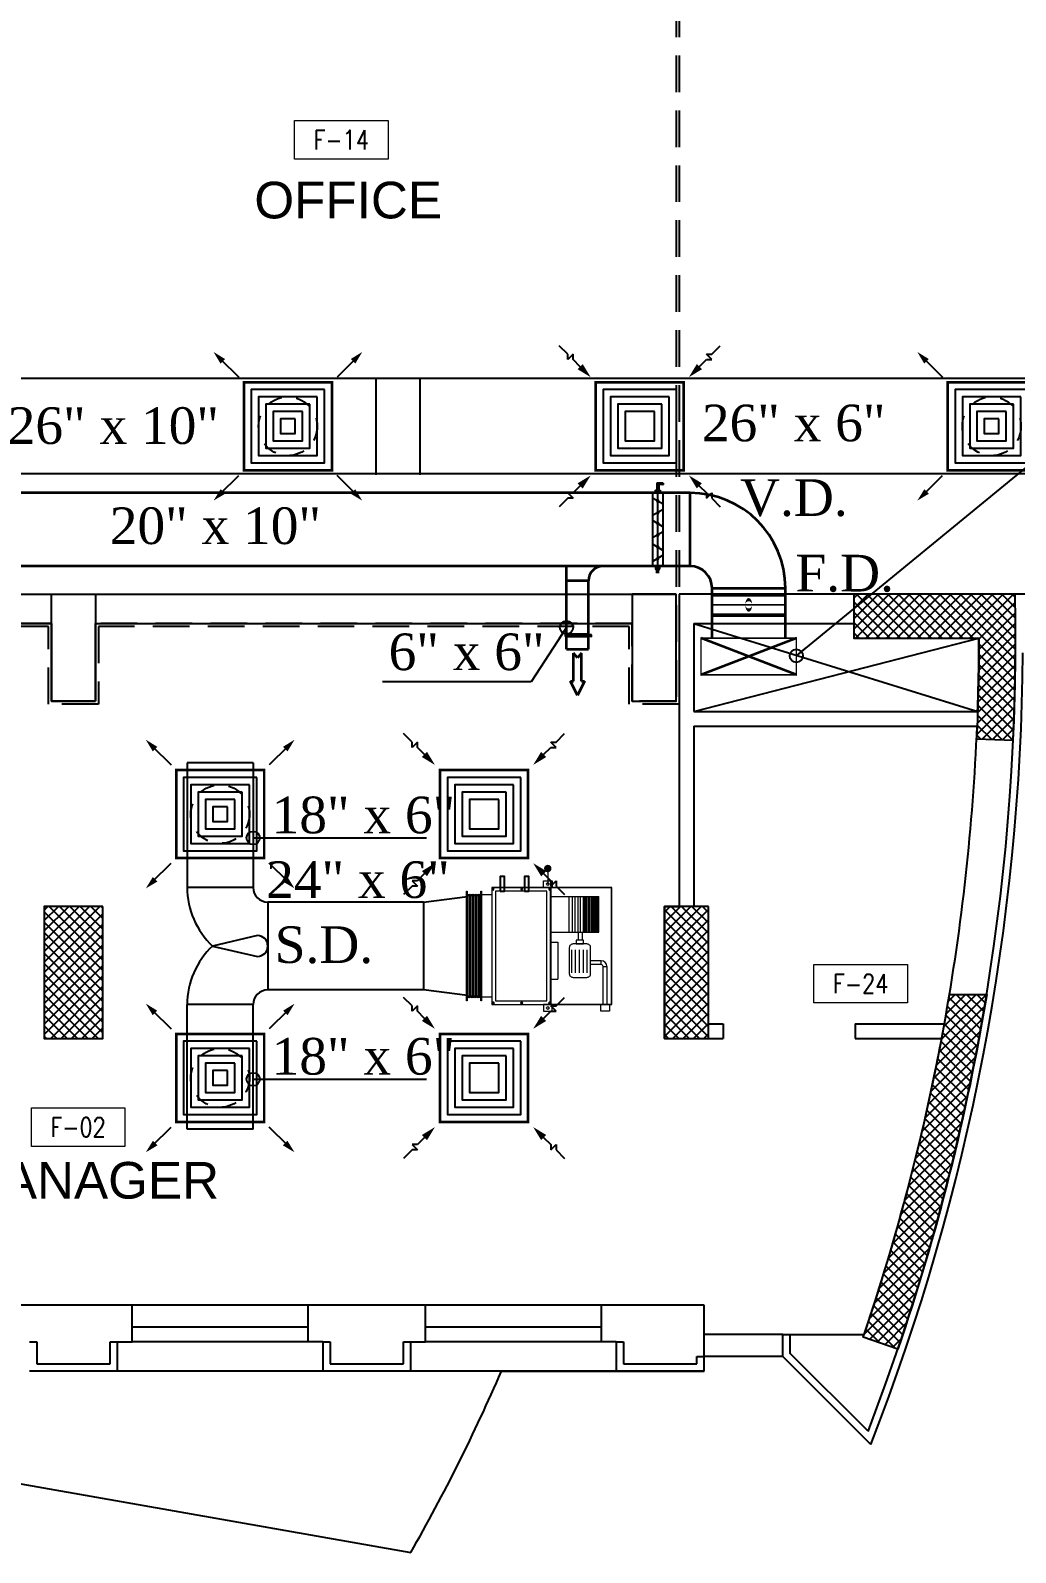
# Model space of a CAD drawing. Extents: x -432 to -365, y -145 to 173.
# Drawn here: x -387.11 to -380.39, y -98.58 to -88.2 of the extents above; entities that cross this region are included whole.
import ezdxf
from ezdxf.enums import TextEntityAlignment as Align

# ---------------------------------------------------------------- set-up
doc = ezdxf.new("R2010")
doc.units = 0
doc.header["$MEASUREMENT"] = 0
for name, pattern in [('DASHDOT', [1, 0.5, -0.25, 0, -0.25]), ('HIDDEN', [0.375, 0.25, -0.125]), ('HIDDEN-Z', [3, 2, -1])]:
    doc.linetypes.add(name, pattern=pattern)
for name, color, linetype in [('01_AC-EQUIP', 206, 'Continuous'), ('03_AC-S.DUCT', 5, 'Continuous'), ('12-AC-FL.CONN.', 2, 'Continuous'), ('A.C.VOLUM DAMPER', 2, 'Continuous'), ('COL', 2, 'Continuous'), ('COLHATCH', 5, 'Continuous'), ('column', 6, 'Continuous'), ('elev', 2, 'Continuous'), ('ELEV1', 7, 'Continuous'), ('ELEV3', 1, 'Continuous'), ('FASEL', 253, 'Continuous'), ('fire damper', 20, 'Continuous'), ('M-CH-WP-R', 40, 'HIDDEN-Z'), ('M-CH-WP-S', 142, 'Continuous'), ('M-DAMPER', 21, 'Continuous'), ('M-DIFUSER', 195, 'Continuous'), ('M-DUCT-RA', 30, 'Continuous'), ('M-DUCT-SA', 5, 'Continuous'), ('M-EQBMNT', 21, 'Continuous'), ('METAL-EDGE', 253, 'Continuous'), ('WALL', 4, 'Continuous'), ('WIN', 5, 'Continuous'), ('ZONE TEXT', 73, 'Continuous')]:
    doc.layers.add(name, color=color, linetype=linetype)
for name, color, linetype, lineweight in [('04-AC_F.A.DUCT', 4, 'Continuous', 35), ('A-SYMB-RMNU', 4, 'Continuous', 9), ('AC-TEXT', 15, 'Continuous', 30)]:
    doc.layers.add(name, color=color, linetype=linetype, lineweight=lineweight)
doc.styles.add('AC', font='romans.shx', dxfattribs={"height": 0.2})
doc.styles.add('ARABY', font='sosa.shx')
doc.styles.add('ROMANS-TITLE', font='ROMANS.shx', dxfattribs={"width": 0.8})
doc.dimstyles.new('IHAB', dxfattribs={"dimscale": 0, "dimtxt": 0.15, "dimasz": 0.09, "dimexe": 0.18, "dimexo": 0.0625, "dimgap": 0, "dimtad": 0, "dimtih": 1, "dimtoh": 1, "dimzin": 0, "dimdsep": 46, "dimtxsty": 'ARABY', "dimcen": 0.03, "dimse1": 1, "dimse2": 1, "dimclrd": 36, "dimclrt": 42, "dimadec": 0, "dimazin": 0, "dimtfac": 1, "dimtmove": 1, "dimatfit": 3, "dimldrblk": 'ORIGIN', "dimfxl": 1, "dimtolj": 1, "dimtzin": 0, "dimarcsym": 0})

# ---------------------------------------------------------------- blocks, each defined once
blk = doc.blocks.new('*U251')
at = {"layer": 'M-DIFUSER', "ltscale": 5, "const_width": 18}
blk.add_lwpolyline([(-300, 300), (300, 300), (300, -300), (-300, -300)], close=True, dxfattribs=at)
at = {"layer": 'M-DIFUSER', "color": 21}
for points in [[(250, 250), (-250, 250), (-250, -250), (250, -250)], [(200, 200), (-200, 200), (-200, -200), (200, -200)], [(150, 150), (-150, 150), (-150, -150), (150, -150)], [(100, 100), (-100, 100), (-100, -100), (100, -100)], [(50, 50), (-50, 50), (-50, -50), (50, -50)]]:
    blk.add_lwpolyline(points, close=True, dxfattribs=at)
at = {"layer": 'M-DUCT-SA', "color": 5, "extrusion": (-5.07059e-20, -1.19855e-17, -1)}
blk.add_line((-461, 461), (-335, 335), dxfattribs=at)
at = {"layer": 'M-DUCT-SA', "color": 5, "extrusion": (-1.19855e-17, 5.07059e-20, -1)}
blk.add_line((461, 461), (335, 335), dxfattribs=at)
at = {"layer": 'M-DUCT-SA', "color": 5, "extrusion": (1.19855e-17, -5.07059e-20, -1)}
blk.add_line((-461, -461), (-335, -335), dxfattribs=at)
at = {"layer": 'M-DUCT-SA', "color": 5, "extrusion": (5.07059e-20, 1.19855e-17, -1)}
blk.add_line((461, -461), (335, -335), dxfattribs=at)
at = {"layer": 'M-DUCT-SA', "color": 5, "extrusion": (-5.07059e-20, -1.19855e-17, -1)}
blk.add_solid([(460, 428), (429, 459), (507, 507)], dxfattribs=at)
at = {"layer": 'M-DUCT-SA', "color": 5, "extrusion": (5.07059e-20, -1.19855e-17, -1)}
blk.add_solid([(-460, 428), (-429, 459), (-507, 507)], dxfattribs=at)
at = {"layer": 'M-DUCT-SA', "color": 5, "extrusion": (1.19855e-17, -5.07059e-20, -1)}
blk.add_solid([(428, -460), (459, -429), (507, -507)], dxfattribs=at)
at = {"layer": 'M-DUCT-SA', "color": 5, "extrusion": (-1.19855e-17, -5.07059e-20, -1)}
blk.add_solid([(-428, -460), (-459, -429), (-507, -507)], dxfattribs=at)
blk = doc.blocks.new('*U254')
at = {"layer": 'M-DIFUSER', "ltscale": 5, "const_width": 18}
blk.add_lwpolyline([(-300, 300), (300, 300), (300, -300), (-300, -300)], close=True, dxfattribs=at)
at = {"layer": 'M-DIFUSER', "color": 21}
for points in [[(250, 250), (-250, 250), (-250, -250), (250, -250)], [(200, 200), (-200, 200), (-200, -200), (200, -200)], [(150, 150), (-150, 150), (-150, -150), (150, -150)], [(100, 100), (-100, 100), (-100, -100), (100, -100)]]:
    blk.add_lwpolyline(points, close=True, dxfattribs=at)
at = {"layer": 'M-DUCT-RA', "color": 30}
for p, q in [((-491, 491), (-549, 549)), ((491, 491), (549, 549)), ((-491, 455), (-491, 491)), ((-455, 491), (-491, 455)), ((-455, 455), (-455, 491)), ((-406, 406), (-455, 455)), ((406, 406), (455, 455)), ((455, 491), (491, 491)), ((491, 455), (455, 491)), ((455, 455), (491, 455)), ((-406, -406), (-455, -455)), ((406, -406), (455, -455)), ((-491, -491), (-549, -549)), ((-491, -455), (-455, -491)), ((-455, -455), (-491, -455)), ((-455, -491), (-491, -491)), ((455, -491), (491, -455)), ((455, -455), (455, -491)), ((491, -455), (491, -491)), ((491, -491), (549, -549))]:
    blk.add_line(p, q, dxfattribs=at)
for points in [[(-389, 424), (-424, 389), (-335, 335)], [(424, 389), (389, 424), (335, 335)], [(-424, -389), (-389, -424), (-335, -335)], [(389, -424), (424, -389), (335, -335)]]:
    blk.add_solid(points, dxfattribs=at)
blk = doc.blocks.new('A$C7E27466D')
at = {"layer": '01_AC-EQUIP', "color": 2, "lineweight": 20}
for p, q in [((-75.3, 98.1), (-73.7, 98.7)), ((-75.3, 98.1), (-73.7, 97.6)), ((-75.3, 97.1), (-73.7, 97.6)), ((-75.3, 97.1), (-73.7, 96.6)), ((-75.3, 96.1), (-73.7, 96.6)), ((-75.3, 96.1), (-73.7, 95.6)), ((-75.3, 95.1), (-73.7, 95.6)), ((-75.3, 95.1), (-73.7, 94.6)), ((-75.3, 94.1), (-73.7, 94.6)), ((-75.3, 94.1), (-73.7, 93.6)), ((-75.3, 93.1), (-73.7, 93.6)), ((-6.3, 97.6), (-73.7, 97.6)), ((-6.3, 96.6), (-73.7, 96.6)), ((-6.3, 95.6), (-73.7, 95.6)), ((-6.3, 94.6), (-73.7, 94.6)), ((-6.3, 93.6), (-73.7, 93.6)), ((-4.7, 98.1), (-6.3, 98.7)), ((-4.7, 98.1), (-6.3, 97.6)), ((-4.7, 97.1), (-6.3, 97.6)), ((-4.7, 97.1), (-6.3, 96.6)), ((-4.7, 96.1), (-6.3, 96.6)), ((-4.7, 96.1), (-6.3, 95.6)), ((-4.7, 95.1), (-6.3, 95.6)), ((-4.7, 95.1), (-6.3, 94.6)), ((-4.7, 94.1), (-6.3, 94.6)), ((-4.7, 94.1), (-6.3, 93.6)), ((-4.7, 93.1), (-6.3, 93.6)), ((-75.3, 93.1), (-73.7, 92.5)), ((-75.3, 92), (-73.7, 92.5)), ((-75.3, 92), (-73.7, 91.5)), ((-75.3, 91), (-73.7, 91.5)), ((-75.3, 91), (-73.7, 90.5)), ((-75.3, 90), (-73.7, 90.5)), ((-75.3, 90), (-73.7, 89.5)), ((-6.3, 92.5), (-73.7, 92.5)), ((-6.3, 91.5), (-73.7, 91.5)), ((-6.3, 90.5), (-73.7, 90.5)), ((-4.7, 93.1), (-6.3, 92.5)), ((-4.7, 92), (-6.3, 92.5)), ((-4.7, 92), (-6.3, 91.5)), ((-4.7, 91), (-6.3, 91.5)), ((-4.7, 91), (-6.3, 90.5)), ((-4.7, 90), (-6.3, 90.5)), ((-4.7, 90), (-6.3, 89.5))]:
    blk.add_line(p, q, dxfattribs=at)
at = {"layer": '01_AC-EQUIP', "color": 1, "lineweight": 20}
for p, q in [((-75, 82), (-75, 89)), ((-5, 82), (-5, 89)), ((-77.8, 81), (-79.9, 81)), ((-78.9, 80.3), (-78.9, 81.7)), ((-2.2, 81), (-0.1, 81)), ((-1.1, 80.3), (-1.1, 81.7)), ((0, 82), (0, 0)), ((-77.8, 61.5), (-79.9, 61.5)), ((-78.9, 60.8), (-78.9, 62.2)), ((-2.2, 61.5), (-0.1, 61.5)), ((-1.1, 60.8), (-1.1, 62.2)), ((-77.8, 42.5), (-79.9, 42.5)), ((-78.9, 41.8), (-78.9, 43.2)), ((-62.7, 42), (-62.7, 37)), ((-37.3, 42), (-37.3, 37)), ((-30.6, 42), (-30.6, 9)), ((-6.2, 42), (-6.2, 9)), ((-2.2, 42.5), (-0.1, 42.5)), ((-1.1, 41.8), (-1.1, 43.2)), ((-37.3, 37), (-62.7, 37)), ((-58.3, 27.4), (-42.7, 27.4)), ((-58.3, 24.8), (-42.7, 24.8)), ((-58.3, 22.1), (-42.7, 22.1)), ((-30.6, 23.1), (-36, 23.1)), ((-6.2, 29.5), (-30.6, 29.5)), ((-30.6, 27), (-6.2, 27)), ((-30.6, 25), (-6.2, 25)), ((-30.6, 23), (-6.2, 23)), ((-30.6, 21.4), (-6.2, 21.4)), ((-58.3, 19.4), (-42.7, 19.4)), ((-58.3, 16.8), (-42.7, 16.8)), ((-52.7, 7.4), (-52.7, 14.5)), ((-50, 7.4), (-50, 14.5)), ((-30.6, 20.4), (-36, 20.4)), ((-30.6, 19.4), (-6.2, 19.4)), ((-30.6, 18.4), (-6.2, 18.4)), ((-30.6, 17.5), (-6.2, 17.5)), ((-30.6, 16.8), (-6.2, 16.8)), ((-30.6, 15.8), (-6.2, 15.8)), ((-30.6, 14.8), (-6.2, 14.8)), ((-30.6, 13.8), (-6.2, 13.8)), ((-30.6, 12.9), (-6.2, 12.9)), ((-30.6, 12.2), (-6.2, 12.2)), ((-30.6, 11.5), (-6.2, 11.5)), ((-30.6, 11), (-6.2, 11)), ((-30.6, 10.6), (-6.2, 10.6)), ((-54, 6.1), (-79.6, 6.1)), ((-54, 3.5), (-79.6, 3.5)), ((-54, 6.1), (-54, 3.5)), ((-52.7, 7.4), (-50, 7.4)), ((-30.6, 10.3), (-6.2, 10.3)), ((-30.6, 9.9), (-6.2, 9.9)), ((-30.6, 9.6), (-6.2, 9.6)), ((-30.6, 9.4), (-6.2, 9.4)), ((-30.6, 9.2), (-6.2, 9.2)), ((-30.6, 9), (-6.2, 9)), ((-30.6, 9), (-6.2, 9))]:
    blk.add_line(p, q, dxfattribs=at)
at = {"layer": '01_AC-EQUIP', "color": 4, "lineweight": 20}
blk.add_line((12.8, 43.8), (2.3, 43.8), dxfattribs=at)
at = {"layer": '01_AC-EQUIP', "color": 1, "linetype": 'DASHDOT', "lineweight": 20}
blk.add_line((-30.6, 16.8), (-6.2, 16.8), dxfattribs=at)
at = {"layer": '01_AC-EQUIP', "color": 2, "lineweight": 20}
for points in [[(-77.5, 98.7), (-77.5, 99.2), (-2.5, 99.2), (-2.5, 98.7)], [(-77.5, 89), (-77.5, 89.5), (-2.5, 89.5), (-2.5, 89)]]:
    blk.add_lwpolyline(points, close=True, dxfattribs=at)
at = {"layer": '01_AC-EQUIP', "color": 1, "lineweight": 20}
for points in [[(-80, 42), (0, 42), (0, 82), (-80, 82)], [(-77.5, 44.5), (-2.5, 44.5), (-2.5, 79.5), (-77.5, 79.5)], [(-84.4, 40.7), (-80, 40.7), (-80, 46.7), (-84.4, 46.7)], [(-80, 42), (-80, 0), (0, 0), (0, 42)], [(-79.6, 41.6), (-79.6, 0.4), (-0.4, 0.4), (-0.4, 41.6)], [(4.4, 40.7), (0, 40.7), (0, 46.7), (4.4, 46.7)], [(-38.6, 19.3), (-36, 19.3), (-36, 24.3), (-38.6, 24.3)], [(-84.4, 7.6), (-80, 7.6), (-80, 1.6), (-84.4, 1.6)]]:
    blk.add_lwpolyline(points, close=True, dxfattribs=at)
at = {"layer": '01_AC-EQUIP', "color": 4, "lineweight": 20, "const_width": 2.52}
blk.add_lwpolyline([(12.6, 45, 1), (13.1, 42.5, 1)], format="xyb", close=True, dxfattribs=at)
at = {"layer": '01_AC-EQUIP', "color": 1, "lineweight": 20}
blk.add_lwpolyline([(-58.8, 14.5), (-41.2, 14.5, 0.414214), (-38.6, 17.1), (-38.6, 26.4, 0.414214), (-41.2, 29.1), (-58.8, 29.1, 0.414214), (-61.4, 26.4), (-61.4, 17.1, 0.414214)], format="xyb", close=True, dxfattribs=at)
for centre in [(-82.3, 43.8), (2.3, 43.8)]:
    blk.add_circle(centre, 0.932, dxfattribs=at)
for radius in [1.33, 3.99]:
    blk.add_arc((-54, 7.4), radius, 270.0006, 0.0006, dxfattribs=at)
for centre, major_axis, start_param, end_param in [((-78.9, 81), (-0.827, 0), -1.570796, 4.712389), ((-78.9, 81), (-0.47, 0), 3.141593, 9.424778), ((-78.9, 61.5), (-0.827, 0), -1.570796, 4.712389), ((-78.9, 61.5), (-0.47, 0), 3.141593, 9.424778), ((-78.9, 42.5), (-0.827, 0), -1.570796, 4.712389), ((-78.9, 42.5), (-0.47, 0), 3.141593, 9.424778)]:
    blk.add_ellipse(centre, major_axis=major_axis, ratio=0.646018, start_param=start_param, end_param=end_param, dxfattribs=at)
at = {"layer": '01_AC-EQUIP', "color": 1, "lineweight": 20, "extrusion": (0, 0, -1)}
for centre, major_axis, start_param, end_param in [((-1.1, 81), (0.827, 0), -1.570796, 4.712389), ((-1.1, 81), (0.47, 0), 3.141593, 9.424778), ((-1.1, 61.5), (0.827, 0), -1.570796, 4.712389), ((-1.1, 61.5), (0.47, 0), 3.141593, 9.424778), ((-1.1, 42.5), (0.827, 0), -1.570796, 4.712389), ((-1.1, 42.5), (0.47, 0), 3.141593, 9.424778)]:
    blk.add_ellipse(centre, major_axis=major_axis, ratio=0.646018, start_param=start_param, end_param=end_param, dxfattribs=at)
at = {"layer": 'M-CH-WP-R', "color": 6, "linetype": 'ByBlock', "ltscale": 1.5}
blk.add_lwpolyline([(-2.5, 76.2), (-2.5, 73.2), (7.5, 73.2), (7.5, 76.2)], close=True, dxfattribs=at)
at = {"layer": 'M-CH-WP-S', "color": 5, "linetype": 'ByBlock', "ltscale": 1.5}
blk.add_lwpolyline([(-2.5, 59.7), (-2.5, 56.7), (7.5, 56.7), (7.5, 59.7)], close=True, dxfattribs=at)
blk = doc.blocks.new('A$C180A56EA')
at = {"layer": 'A.C.VOLUM DAMPER'}
h = blk.add_hatch(dxfattribs=at)
h.set_pattern_fill('ANSI31', color=256, scale=0.001, style=0)
h.set_pattern_definition([(45, (129.5106855, -230.48025158), (-8.838834765e-05, 8.838834765e-05), [])])
h.paths.add_polyline_path([(0.0459, 0.0039), (0.0459, 0.0065), (0.0401, 0.0065), (0.0401, -0.0027), (0.0459, -0.0027), (0.0459, 0), (0.0603, 0), (0.0603, 0.0128), (0.057, 0.0128), (0.057, 0.0039)])
for p, q in [((-0.1242, 0.0032), (-0.1161, 0.0032)), ((-0.1161, 0.0004), (-0.119, 0.0032)), ((-0.1185, 0), (-0.1161, 0.0024)), ((-0.1161, 0.0015), (-0.1179, 0.0032)), ((-0.1174, 0), (-0.1161, 0.0013)), ((-0.1161, 0.0026), (-0.1168, 0.0032)), ((-0.1163, 0), (-0.1161, 0.0001)), ((-0.1161, 0.0001), (-0.1104, 0.0058)), ((-0.1161, 0.0013), (-0.1116, 0.0058)), ((-0.1161, 0.0024), (-0.1127, 0.0058)), ((-0.1161, -0.0026), (-0.1161, 0.0058)), ((-0.1161, 0.0035), (-0.1138, 0.0058)), ((-0.1161, 0.0058), (-0.1099, 0.0058)), ((-0.1161, 0.0057), (-0.116, 0.0058)), ((-0.1161, 0.0046), (-0.1149, 0.0058)), ((-0.1161, -0.001), (-0.1099, 0.0053)), ((-0.1099, -0.0014), (-0.1161, 0.0048)), ((-0.1161, -0.0021), (-0.1099, 0.0042)), ((-0.1099, -0.0026), (-0.1161, 0.0037)), ((-0.1109, -0.0026), (-0.1161, 0.0026)), ((-0.112, -0.0026), (-0.1161, 0.0015)), ((-0.1131, -0.0026), (-0.1161, 0.0004)), ((-0.1099, -0.0003), (-0.116, 0.0058)), ((-0.1156, -0.0026), (-0.1099, 0.0031)), ((-0.1099, 0.0008), (-0.1149, 0.0058)), ((-0.1145, -0.0026), (-0.1099, 0.002)), ((-0.1099, 0.0019), (-0.1138, 0.0058)), ((-0.1134, -0.0026), (-0.1099, 0.0009)), ((-0.1128, 0.0019), (0.0401, 0.0019)), ((-0.1099, 0.003), (-0.1127, 0.0058)), ((-0.1099, 0.0041), (-0.1116, 0.0058)), ((-0.1099, 0.0052), (-0.1105, 0.0058)), ((0.0401, 0.0121), (-0.1099, 0.0121)), ((-0.0882, 0.0113), (-0.0994, -0.0075)), ((-0.0768, 0.0113), (-0.0656, -0.0075)), ((-0.0402, 0.0113), (-0.0514, -0.0075)), ((-0.0284, 0.0113), (-0.0173, -0.0075)), ((0.0056, 0.0113), (-0.0056, -0.0075)), ((0.0174, 0.0113), (0.0286, -0.0075)), ((0.0459, 0.0065), (0.0401, 0.0065)), ((0.0401, 0.0065), (0.0401, -0.0027)), ((0.0459, 0.0039), (0.0459, 0.0065)), ((0.057, 0.0039), (0.0459, 0.0039)), ((0.0603, 0.0128), (0.057, 0.0128)), ((0.057, 0.0128), (0.057, 0.0039)), ((0.0603, 0.0128), (0.0603, 0)), ((-0.1242, 0), (-0.1161, 0)), ((-0.1142, -0.0026), (-0.1161, -0.0007)), ((-0.1153, -0.0026), (-0.1161, -0.0018)), ((-0.1099, -0.0026), (-0.1161, -0.0026)), ((-0.1123, -0.0026), (-0.1099, -0.0003)), ((-0.1111, -0.0026), (-0.1099, -0.0014)), ((-0.11, -0.0026), (-0.1099, -0.0025)), ((-0.1099, -0.0083), (0.0401, -0.0083)), ((0.0401, -0.0027), (0.0459, -0.0027)), ((0.0603, 0), (0.0459, 0)), ((0.0459, -0.0027), (0.0459, 0))]:
    blk.add_line(p, q, dxfattribs=at)
at = {"layer": 'A.C.VOLUM DAMPER', "extrusion": (0, 0, -1)}
for centre, major_axis, start_param, end_param in [((-0.0938, 0.0019), (0.00135, 0.00135), 3.926991, 7.068583), ((-0.0938, 0.0019), (-0.00135, 0.00135), 2.356195, 5.497787), ((-0.0712, 0.0019), (0.00135, 0.00135), 3.926991, 7.068583), ((-0.0712, 0.0019), (-0.00135, 0.00135), 2.356195, 5.497787), ((-0.0458, 0.0019), (0.00135, 0.00135), 3.926991, 7.068583), ((-0.0458, 0.0019), (-0.00135, 0.00135), 2.356195, 5.497787), ((-0.0228, 0.0019), (0.00135, 0.00135), 3.926991, 7.068583), ((-0.0228, 0.0019), (-0.00135, 0.00135), 2.356194, 5.497787), ((0, 0.0019), (0.00135, 0.00135), 3.926991, 7.068583), ((0, 0.0019), (0.00135, 0.00135), 0.785398, 3.926991), ((0.023, 0.0019), (0.00135, 0.00135), 3.926991, 7.068583), ((0.023, 0.0019), (-0.00135, 0.00135), 2.356195, 5.497787)]:
    blk.add_ellipse(centre, major_axis=major_axis, ratio=1, start_param=start_param, end_param=end_param, dxfattribs=at)
blk = doc.blocks.new('A$C4397250F')
at = {"layer": '04-AC_F.A.DUCT'}
for p, q in [((0, 0), (-0.0241, -0.0482)), ((-0.0241, -0.0482), (-0.0132, -0.0482)), ((-0.0132, -0.0482), (-0.0132, -0.1443)), ((0.0241, -0.0482), (0, 0)), ((0.0132, -0.0482), (0.0241, -0.0482)), ((0.0132, -0.0482), (0.0132, -0.1443)), ((0, -0.1288), (-0.0132, -0.1443)), ((0.0132, -0.1443), (0, -0.1288))]:
    blk.add_line(p, q, dxfattribs=at)
blk = doc.blocks.new('*U707')
at = {"layer": 'M-EQBMNT'}
h = blk.add_hatch(color=195, dxfattribs=at)
edge = h.paths.add_edge_path()
edge.add_ellipse((-200, 0), major_axis=(0, -37.5), ratio=0.504202, start_angle=0, end_angle=90)
edge.add_ellipse((-200, 0), major_axis=(0, 19.7), ratio=0.960389, start_angle=90, end_angle=270, ccw=False)
edge.add_ellipse((-200, 0), major_axis=(0, -37.5), ratio=0.504202, start_angle=270, end_angle=360)
edge = h.paths.add_edge_path()
edge.add_ellipse((-200, 0), major_axis=(0, 19.7), ratio=0.960389, start_angle=270, end_angle=450, ccw=False)
edge.add_ellipse((-200, 0), major_axis=(0, -37.5), ratio=0.504202, start_angle=90, end_angle=180)
edge.add_ellipse((-200, 0), major_axis=(0, -37.5), ratio=0.504202, start_angle=180, end_angle=270)
at = {"layer": 'M-EQBMNT', "color": 195, "const_width": 10}
blk.add_lwpolyline([(0, 0), (-400, 0)], dxfattribs=at)
at = {"layer": 'M-EQBMNT'}
blk.add_lwpolyline([(0, 50), (-400, 50), (-400, -50), (0, -50)], close=True, dxfattribs=at)
blk = doc.blocks.new('A-ROOM')
at = {"layer": 'A-SYMB-RMNU'}
blk.add_lwpolyline([(-425, 175), (425, 175), (425, -175), (-425, -175)], close=True, dxfattribs=at)
at = {"layer": 'A-SYMB-RMNU', "style": 'ROMANS-TITLE', "width": 0.8}
blk.add_attdef('ROOM-NO', text='', height=175, dxfattribs=at).set_placement((0, 0), align=Align.MIDDLE)

msp = doc.modelspace()

# ---------------------------------------------------------------- hatches: boundary and pattern name
at = {"layer": 'COLHATCH', "linetype": 'Continuous'}
h = msp.add_hatch(dxfattribs=at)
h.set_pattern_fill('_USER', color=252, scale=0.05, angle=45, style=0, double=1, pattern_type=0)
h.set_pattern_definition([(45, (-202.924395, -252.77691), (-0.035355339, 0.035355339), []), (135, (-202.924395, -252.77691), (-0.035355339, -0.035355339), [])])
h.paths.add_polyline_path([(-382.484, -75.197), (-382.784, -75.197), (-382.784, -76.097), (-382.484, -76.097)])
h.paths.add_polyline_path([(-380.484, -75.197), (-381.284, -75.197), (-381.284, -75.497), (-380.484, -75.497)])
h.paths.add_polyline_path([(-378.534, -77.197), (-378.834, -77.197), (-378.834, -77.797), (-378.534, -77.797)])
h.paths.add_polyline_path([(-378.134, -80.777), (-378.934, -80.777), (-378.934, -81.077), (-378.134, -81.077)])
h.paths.add_polyline_path([(-380.684, -80.777), (-381.484, -80.777), (-381.484, -81.077), (-380.684, -81.077)])
h.paths.add_polyline_path([(-380.584, -85.827), (-381.484, -85.827), (-381.484, -86.127), (-380.584, -86.127)])
h.paths.add_polyline_path([(-378.134, -85.777), (-378.934, -85.777), (-378.934, -86.077), (-378.134, -86.077)])
h.paths.add_polyline_path([(-380.392, -92.047), (-381.492, -92.047), (-381.492, -92.347), (-380.639, -92.347, -0.011587), (-380.655, -93.033), (-380.405, -93.043, 0.01656)])
h.paths.add_polyline_path([(-380.586, -94.777), (-380.84, -94.777, -0.040808), (-381.428, -97.116), (-381.192, -97.197, 0.04151)])
h.paths.add_polyline_path([(-382.484, -94.177), (-382.784, -94.177), (-382.784, -95.077), (-382.484, -95.077)])
h.paths.add_polyline_path([(-386.614, -94.177), (-387.014, -94.177), (-387.014, -95.077), (-386.614, -95.077)])
h.paths.add_polyline_path([(-390.414, -94.177), (-390.864, -94.177), (-390.864, -95.077), (-390.414, -95.077)])
h.paths.add_polyline_path([(-390.664, -95.997), (-390.964, -95.997), (-390.964, -96.897), (-390.664, -96.897)])
h.paths.add_polyline_path([(-398.664, -94.177), (-398.964, -94.177), (-398.964, -95.077), (-398.664, -95.077)])
h.paths.add_polyline_path([(-398.664, -95.997), (-398.964, -95.997), (-398.964, -96.897), (-398.664, -96.897)])
h.paths.add_polyline_path([(-406.664, -94.177), (-406.964, -94.177), (-406.964, -95.077), (-406.664, -95.077)])
h.paths.add_polyline_path([(-406.664, -95.997), (-406.964, -95.997), (-406.964, -96.897), (-406.664, -96.897)])
h.paths.add_polyline_path([(-414.764, -94.177), (-415.214, -94.177), (-415.214, -95.077), (-414.764, -95.077)])
h.paths.add_polyline_path([(-414.664, -95.997), (-414.964, -95.997), (-414.964, -96.897), (-414.664, -96.897)])
h.paths.add_polyline_path([(-418.614, -94.177), (-419.014, -94.177), (-419.014, -95.077), (-418.614, -95.077)])
h.paths.add_polyline_path([(-422.844, -94.177), (-423.144, -94.177), (-423.144, -95.077), (-422.844, -95.077)])
h.paths.add_polyline_path([(-424.137, -92.047), (-425.237, -92.047, 0.01656), (-425.224, -93.043), (-424.974, -93.033, -0.011587), (-424.99, -92.347), (-424.137, -92.347)])
h.paths.add_polyline_path([(-424.789, -94.777), (-425.042, -94.777, 0.04151), (-424.437, -97.197), (-424.2, -97.116, -0.040808)])
h.paths.add_polyline_path([(-424.144, -85.827), (-425.044, -85.827), (-425.044, -86.127), (-424.144, -86.127)])
h.paths.add_polyline_path([(-426.694, -85.777), (-427.494, -85.777), (-427.494, -86.077), (-426.694, -86.077)])
h.paths.add_polyline_path([(-426.694, -80.777), (-427.494, -80.777), (-427.494, -81.077), (-426.694, -81.077)])
h.paths.add_polyline_path([(-424.144, -80.777), (-424.944, -80.777), (-424.944, -81.077), (-424.144, -81.077)])
h.paths.add_polyline_path([(-426.794, -77.197), (-427.094, -77.197), (-427.094, -77.797), (-426.794, -77.797)])
h.paths.add_polyline_path([(-424.344, -75.197), (-425.144, -75.197), (-425.144, -75.497), (-424.344, -75.497)])
h.paths.add_polyline_path([(-422.844, -75.197), (-423.144, -75.197), (-423.144, -76.097), (-422.844, -76.097)])
h.paths.add_polyline_path([(-418.564, -75.197), (-418.964, -75.197), (-418.964, -76.097), (-418.564, -76.097)])
h.paths.add_polyline_path([(-414.764, -75.197), (-415.214, -75.197), (-415.214, -76.097), (-414.764, -76.097)])
h.paths.add_polyline_path([(-405.414, -72.997), (-405.714, -72.997), (-405.714, -73.597), (-405.414, -73.597)])
h.paths.add_polyline_path([(-405.414, -75.497), (-400.314, -75.497), (-400.314, -76.947), (-400.014, -76.947), (-400.014, -75.197), (-405.714, -75.197), (-405.714, -76.947), (-405.414, -76.947)])
h.paths.add_polyline_path([(-398.664, -72.997), (-398.964, -72.997), (-398.964, -73.597), (-398.664, -73.597)])
h.paths.add_polyline_path([(-398.664, -76.347), (-398.964, -76.347), (-398.964, -76.947), (-398.664, -76.947)])
h.paths.add_polyline_path([(-390.414, -75.197), (-390.864, -75.197), (-390.864, -76.097), (-390.414, -76.097)])

# ---------------------------------------------------------------- linework, layer by layer
at = {"layer": '03_AC-S.DUCT', "linetype": 'Continuous'}
for p, q in [((-380.102, -90.577), (-387.554, -90.577)), ((-384.752, -90.582), (-384.752, -91.232)), ((-384.452, -90.582), (-384.452, -91.232)), ((-380.102, -91.227), (-387.554, -91.227)), ((-386.039, -93.197), (-386.039, -94.047)), ((-385.589, -93.197), (-386.039, -93.197)), ((-385.589, -93.197), (-385.589, -94.047)), ((-385.589, -94.047), (-386.039, -94.047)), ((-384.428, -94.147), (-385.489, -94.147)), ((-385.489, -94.147), (-385.489, -94.747)), ((-384.428, -94.147), (-384.128, -94.11)), ((-384.428, -94.147), (-384.428, -94.747)), ((-384.428, -94.747), (-385.489, -94.747)), ((-384.128, -94.784), (-384.428, -94.747)), ((-386.039, -95.697), (-386.039, -94.847)), ((-385.589, -94.847), (-386.039, -94.847)), ((-385.589, -95.697), (-385.589, -94.847)), ((-385.589, -95.697), (-386.039, -95.697))]:
    msp.add_line(p, q, dxfattribs=at)
for centre, radius, start, end in [((-385.489, -94.047), 0.55, 180, 226.6582), ((-385.489, -94.047), 0.1, 180, 270), ((-385.489, -94.847), 0.55, 133.3418, 180), ((-385.489, -94.847), 0.1, 90, 180)]:
    msp.add_arc(centre, radius, start, end, dxfattribs=at)
at = {"layer": '04-AC_F.A.DUCT', "linetype": 'Continuous'}
for p, q in [((-382.609, -91.356), (-390.177, -91.356)), ((-382.609, -91.856), (-382.609, -91.356)), ((-382.609, -91.856), (-400.521, -91.856)), ((-383.452, -92.422), (-383.452, -91.856)), ((-383.302, -91.956), (-383.452, -91.956)), ((-383.302, -92.422), (-383.302, -91.956)), ((-382.459, -92.006), (-381.959, -92.006)), ((-382.459, -92.347), (-382.459, -92.006)), ((-381.959, -92.347), (-381.959, -92.006)), ((-381.884, -92.347), (-382.534, -92.597)), ((-381.884, -92.597), (-382.534, -92.347)), ((-383.452, -92.422), (-383.302, -92.422))]:
    msp.add_line(p, q, dxfattribs=at)
at = {"layer": '04-AC_F.A.DUCT', "linetype": 'Continuous', "const_width": 0.01}
msp.add_lwpolyline([(-381.959, -92.197), (-382.459, -92.197)], dxfattribs=at)
msp.add_lwpolyline([(-382.534, -92.597), (-381.884, -92.597), (-381.884, -92.347), (-382.534, -92.347)], close=True, dxfattribs=at)
at = {"layer": '04-AC_F.A.DUCT', "linetype": 'Continuous'}
for centre, radius, start, end in [((-382.609, -92.006), 0.65, 0, 90), ((-383.202, -91.956), 0.1, 90, 180), ((-382.609, -92.006), 0.15, 0, 90)]:
    msp.add_arc(centre, radius, start, end, dxfattribs=at)
at = {"layer": '12-AC-FL.CONN.', "linetype": 'HIDDEN', "ltscale": 0.25}
for centre in [(-385.352, -90.902), (-380.552, -90.902), (-385.814, -93.547), (-385.814, -95.347)]:
    msp.add_circle(centre, 0.2, dxfattribs=at)
at = {"layer": 'A.C.VOLUM DAMPER'}
for p, q in [((-385.56, -94.376), (-385.867, -94.447)), ((-385.867, -94.447), (-385.56, -94.518))]:
    msp.add_line(p, q, dxfattribs=at)
msp.add_arc((-385.56, -94.447), 0.071, 270, 90, dxfattribs=at)
at = {"layer": 'COL', "linetype": 'Continuous'}
for points in [[(-386.664, -92.777), (-386.964, -92.777), (-386.964, -92.047), (-386.664, -92.047)], [(-382.704, -92.047), (-383.004, -92.047), (-383.004, -92.777), (-382.704, -92.777)]]:
    msp.add_lwpolyline(points, close=True, dxfattribs=at)
at = {"layer": 'column', "color": 252, "linetype": 'Continuous'}
for points in [[(-380.392, -92.047), (-381.492, -92.047), (-381.492, -92.347), (-380.639, -92.347, -0.011587), (-380.655, -93.033), (-380.405, -93.043, 0.01656)], [(-380.84, -94.777), (-380.586, -94.777, -0.04151), (-381.192, -97.197), (-381.428, -97.116, 0.040808)]]:
    msp.add_lwpolyline(points, format="xyb", close=True, dxfattribs=at)
at = {"layer": 'column', "color": 252}
for points in [[(-386.614, -94.177), (-387.014, -94.177), (-387.014, -95.077), (-386.614, -95.077)], [(-382.484, -94.177), (-382.784, -94.177), (-382.784, -95.077), (-382.484, -95.077)]]:
    msp.add_lwpolyline(points, close=True, dxfattribs=at)
at = {"layer": 'elev', "color": 252}
for p, q in [((-385.114, -97.347), (-386.514, -97.347)), ((-383.114, -97.347), (-384.514, -97.347)), ((-383.896, -97.347), (-382.514, -97.347)), ((-391.114, -97.42), (-384.514, -98.584))]:
    msp.add_line(p, q, dxfattribs=at)
msp.add_arc((-395.439, -92.347), 12.58, 330.276, 336.5802, dxfattribs=at)
at = {"layer": 'ELEV1'}
for p, q in [((-385.214, -97.147), (-386.414, -97.147)), ((-383.214, -97.147), (-384.414, -97.147))]:
    msp.add_line(p, q, dxfattribs=at)
at = {"layer": 'ELEV3', "color": 252, "linetype": 'Continuous'}
for p, q in [((-382.584, -92.247), (-380.647, -92.847)), ((-382.584, -92.847), (-380.639, -92.347))]:
    msp.add_line(p, q, dxfattribs=at)
at = {"layer": 'FASEL', "linetype": 'HIDDEN'}
for points in [[(-382.704, -77.497), (-382.704, -92.777), (-383.004, -92.777), (-383.004, -92.247), (-386.664, -92.247), (-386.664, -92.777), (-386.964, -92.777), (-386.964, -92.247), (-390.664, -92.247), (-390.664, -92.777), (-390.964, -92.777), (-390.964, -92.247), (-394.664, -92.247)], [(-382.684, -77.497), (-382.684, -92.797), (-383.024, -92.797), (-383.024, -92.267), (-386.644, -92.267), (-386.644, -92.797), (-386.984, -92.797), (-386.984, -92.267), (-390.644, -92.267), (-390.644, -92.797), (-390.984, -92.797), (-390.984, -92.267), (-394.644, -92.267)]]:
    msp.add_lwpolyline(points, dxfattribs=at)
at = {"layer": 'METAL-EDGE', "color": 252, "linetype": 'Continuous'}
for p, q in [((-387.114, -97.147), (-387.064, -97.147)), ((-387.064, -97.147), (-387.064, -97.297)), ((-386.564, -97.297), (-386.564, -97.147)), ((-386.564, -97.147), (-386.514, -97.147)), ((-385.114, -97.147), (-385.064, -97.147)), ((-385.064, -97.147), (-385.064, -97.297)), ((-384.564, -97.297), (-384.564, -97.147)), ((-384.564, -97.147), (-384.514, -97.147)), ((-383.114, -97.147), (-383.064, -97.147)), ((-383.064, -97.147), (-383.064, -97.297)), ((-381.926, -97.226), (-381.926, -97.097)), ((-382.564, -97.297), (-382.564, -97.247)), ((-382.564, -97.247), (-382.514, -97.247)), ((-381.395, -97.757), (-381.926, -97.226)), ((-387.064, -97.297), (-386.564, -97.297)), ((-385.064, -97.297), (-384.564, -97.297)), ((-383.064, -97.297), (-382.564, -97.297))]:
    msp.add_line(p, q, dxfattribs=at)
msp.add_arc((-395.439, -92.347), 15.05, 338.9307, 359.8096, dxfattribs=at)
at = {"layer": 'WALL', "color": 252, "linetype": 'Continuous'}
for p, q in [((-389.464, -92.047), (-382.704, -92.047)), ((-382.704, -92.777), (-382.704, -92.047)), ((-382.684, -92.047), (-382.684, -94.177)), ((-379.839, -92.047), (-382.684, -92.047)), ((-389.564, -92.247), (-386.964, -92.247)), ((-386.964, -92.247), (-386.964, -92.777)), ((-386.664, -92.777), (-386.664, -92.247)), ((-386.664, -92.247), (-383.004, -92.247)), ((-383.004, -92.247), (-383.004, -92.777)), ((-382.584, -92.247), (-381.492, -92.247)), ((-382.584, -92.247), (-382.584, -92.847)), ((-381.492, -92.247), (-381.492, -92.347)), ((-381.492, -92.347), (-380.639, -92.347)), ((-386.964, -92.777), (-386.664, -92.777)), ((-383.004, -92.777), (-382.704, -92.777)), ((-382.584, -92.847), (-380.647, -92.847)), ((-382.584, -92.947), (-380.651, -92.947)), ((-382.584, -92.947), (-382.584, -94.177)), ((-382.784, -94.177), (-382.684, -94.177)), ((-382.784, -95.077), (-382.784, -94.177)), ((-382.484, -94.177), (-382.584, -94.177)), ((-382.484, -94.977), (-382.484, -94.177)), ((-382.484, -94.977), (-382.384, -94.977)), ((-382.384, -94.977), (-382.384, -95.077)), ((-381.484, -94.977), (-381.484, -95.077)), ((-381.484, -94.977), (-380.874, -94.977)), ((-382.784, -95.077), (-382.384, -95.077)), ((-381.484, -95.077), (-380.893, -95.077)), ((-386.414, -96.897), (-387.214, -96.897)), ((-386.414, -97.147), (-386.414, -96.897)), ((-384.414, -96.897), (-385.214, -96.897)), ((-385.214, -97.147), (-385.214, -96.897)), ((-384.414, -97.147), (-384.414, -96.897)), ((-382.514, -96.897), (-383.214, -96.897)), ((-383.214, -97.147), (-383.214, -96.897)), ((-382.514, -97.347), (-382.514, -96.897)), ((-386.514, -97.347), (-386.514, -97.147)), ((-386.514, -97.147), (-386.414, -97.147)), ((-385.114, -97.147), (-385.214, -97.147)), ((-385.114, -97.147), (-385.114, -97.347)), ((-384.514, -97.347), (-384.514, -97.147)), ((-384.514, -97.147), (-384.414, -97.147)), ((-383.853, -97.147), (-384.028, -97.147)), ((-383.114, -97.147), (-383.214, -97.147)), ((-383.114, -97.147), (-383.114, -97.347)), ((-381.976, -97.247), (-381.976, -97.097)), ((-381.976, -97.097), (-381.422, -97.097)), ((-381.376, -97.847), (-381.976, -97.247)), ((-386.514, -97.347), (-387.114, -97.347)), ((-384.514, -97.347), (-385.114, -97.347)), ((-382.514, -97.347), (-383.114, -97.347))]:
    msp.add_line(p, q, dxfattribs=at)
msp.add_lwpolyline([(-386.614, -94.177), (-387.014, -94.177), (-387.014, -95.077), (-386.614, -95.077)], close=True, dxfattribs=at)
for radius, start, end in [(14.8, 358.064, 0), (15.1, 338.6393, 359.6206), (14.8, 349.764, 357.6766), (14.8, 341.2799, 349.3704)]:
    msp.add_arc((-395.439, -92.347), radius, start, end, dxfattribs=at)
at = {"layer": 'WIN', "color": 252}
for p, q in [((-385.214, -96.897), (-386.414, -96.897)), ((-383.214, -96.897), (-384.414, -96.897)), ((-385.214, -97.047), (-386.414, -97.047)), ((-383.214, -97.047), (-384.414, -97.047)), ((-381.976, -97.097), (-382.514, -97.097)), ((-381.976, -97.247), (-382.514, -97.247))]:
    msp.add_line(p, q, dxfattribs=at)

# ---------------------------------------------------------------- block references
at = {"layer": '01_AC-EQUIP', "xscale": 0.009999999999990905, "yscale": 0.009999999999990905, "zscale": 0.01, "rotation": 90}
msp.add_blockref('A$C7E27466D', (-383.142, -94.047), dxfattribs=at)
at = {"layer": '04-AC_F.A.DUCT', "xscale": -2, "yscale": 2, "zscale": 2, "rotation": 180}
msp.add_blockref('A$C4397250F', (-383.377, -92.738), dxfattribs=at)
at = {"layer": 'A-SYMB-RMNU', "xscale": 0.0007500000000391083, "yscale": 0.0007500000000106866, "zscale": 0.00075}
for p, values in [((-384.988, -88.948), {'ROOM-NO': 'F-14'}), ((-381.445, -94.704), {'ROOM-NO': 'F-24'}), ((-386.783, -95.683), {'ROOM-NO': 'F-02'})]:
    msp.add_blockref('A-ROOM', p, dxfattribs=at).add_auto_attribs(values)
at = {"layer": 'A.C.VOLUM DAMPER'}
for p, xscale, yscale, zscale, rotation in [((-382.835, -91.49), -3.333333320607466, 3.333333320607466, 3.333333320607476, 270), ((-383.342, -92.325), -1.000001061474904, 1.000001061474904, 1.000001061514839, 180)]:
    msp.add_blockref('A$C180A56EA', p, dxfattribs=dict(at, xscale=xscale, yscale=yscale, zscale=zscale, rotation=rotation))
at = {"layer": 'M-DAMPER', "xscale": 0.001250000000140972, "yscale": 0.001250000000140972, "zscale": 0.001249999940750859}
msp.add_blockref('*U707', (-381.959, -92.12), dxfattribs=at)
at = {"layer": 'M-DIFUSER', "color": 21, "xscale": 0.0009999999999763531, "yscale": 0.001000000000004775, "zscale": 0.001}
for name, p in [('*U251', (-385.352, -90.902)), ('*U254', (-382.952, -90.902)), ('*U251', (-380.552, -90.902)), ('*U254', (-384.014, -93.547)), ('*U251', (-385.814, -93.547)), ('*U251', (-385.814, -95.347)), ('*U254', (-384.014, -95.347))]:
    msp.add_blockref(name, p, dxfattribs=at)

# ---------------------------------------------------------------- texts
at = {"layer": 'AC-TEXT', "color": 34, "linetype": 'Continuous', "char_height": 0.25, "width": 3.95146, "style": 'AC'}
for s, insert, attachment_point in [('\\A1;{\\fTimes New Roman|b0|i0|c0|p18;\\C256;26" x 10"}', (-385.822, -91.026), 9), ('\\A1;{\\fTimes New Roman|b0|i0|c0|p18;\\C256;26" x 6"}', (-381.276, -91.008), 9), ('\\A1;{\\fTimes New Roman|b0|i0|c0|p18;\\C85;V.D.}', (-382.268, -91.519), 7), ('\\A1;{\\fTimes New Roman|b0|i0|c0|p18;\\C85;20" x 10"}', (-386.567, -91.709), 7), ('\\A1;{\\fTimes New Roman|b0|i0|c0|p18;\\C85;6" x 6"}', (-384.665, -92.569), 7), ('\\A1;{\\fTimes New Roman|b0|i0|c0|p18;\\C256;18" x 6"}', (-385.463, -93.682), 7), ('\\A1;{\\fTimes New Roman|b0|i0|c0|p18;\\C256;24" x 6"}', (-385.5, -94.123), 7), ('\\A1;{\\fTimes New Roman|b0|i0|c0|p18;\\C256;S.D.}', (-385.442, -94.568), 7), ('\\A1;{\\fTimes New Roman|b0|i0|c0|p18;\\C256;18" x 6"}', (-385.463, -95.328), 7)]:
    msp.add_mtext(s, dxfattribs=dict(at, insert=insert, attachment_point=attachment_point))
at = {"layer": 'fire damper', "insert": (-381.89, -92.034), "char_height": 0.25, "width": 3.95146, "attachment_point": 7, "style": 'AC'}
msp.add_mtext('\\A1;{\\fTimes New Roman|b0|i0|c0|p18;F.D.}', dxfattribs=at)
at = {"layer": 'ZONE TEXT', "linetype": 'Continuous', "char_height": 0.25, "width": 3.29288, "attachment_point": 1, "style": 'AC'}
for s, insert in [('{\\fArial|b0|i0|c0|p34;OFFICE}', (-385.581, -89.234)), ('{\\fArial|b0|i0|c0|p34;MANAGER}', (-387.587, -95.92))]:
    msp.add_mtext(s, dxfattribs=dict(at, insert=insert))

# ---------------------------------------------------------------- leaders
at = {"layer": 'AC-TEXT', "color": 34, "linetype": 'Continuous'}
for points, override in [([(-381.884, -92.468), (-377.967, -89.255), (-375.306, -89.255)], {"dimscale": 1, "dimclrd": 34, "dimfxl": 0}), ([(-383.452, -92.275), (-383.693, -92.645), (-384.706, -92.645)], {"dimscale": 1}), ([(-385.589, -93.71), (-384.406, -93.71)], {"dimscale": 1}), ([(-385.589, -95.356), (-384.406, -95.356)], {"dimscale": 1})]:
    msp.add_leader(points, dimstyle='IHAB', override=override, dxfattribs=at)

doc.saveas('drawing.dxf')
